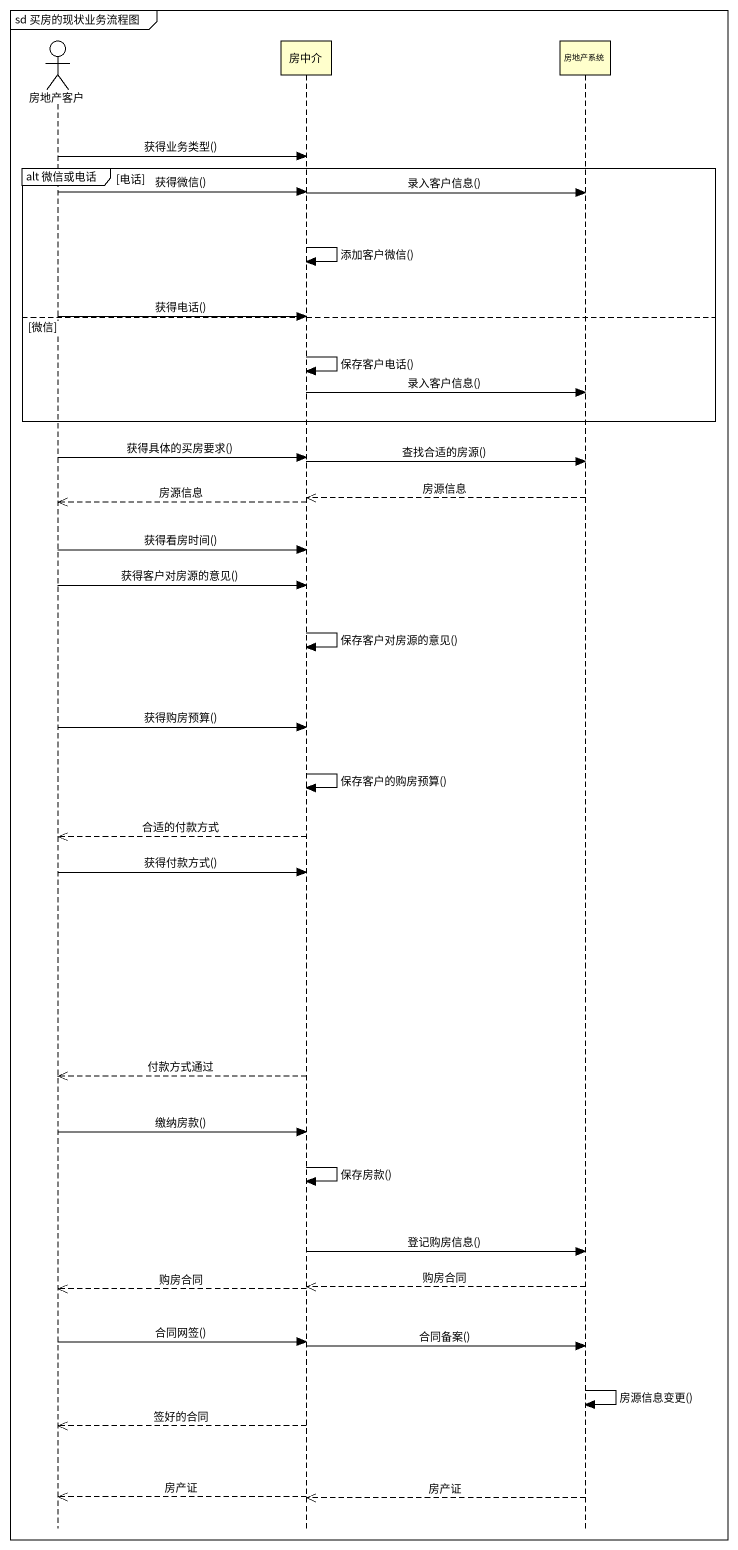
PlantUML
@startuml
mainframe sd 买房的现状业务流程图
hide footbox
actor 房地产客户
participant 房中介
participant 房地产系统

房地产客户 -> 房中介 : 获得业务类型()
group alt 微信或电话 [电话]
  房地产客户 -> 房中介 : 获得微信()
  房中介 -> 房地产系统 : 录入客户信息()
  房中介 -> 房中介 : 添加客户微信()
  房地产客户 -> 房中介 : 获得电话()
else 微信
  房中介 -> 房中介 : 保存客户电话()
  房中介 -> 房地产系统 : 录入客户信息()
end
房地产客户 -> 房中介 : 获得具体的买房要求()
房中介 -> 房地产系统 : 查找合适的房源()
房地产系统 -->> 房中介 : 房源信息
房中介 -->> 房地产客户 : 房源信息
房地产客户 -> 房中介 : 获得看房时间()
房地产客户 -> 房中介 : 获得客户对房源的意见()
房中介 -> 房中介 : 保存客户对房源的意见()
房地产客户 -> 房中介 : 获得购房预算()
房中介 -> 房中介 : 保存客户的购房预算()
房中介 -->> 房地产客户 : 合适的付款方式
房地产客户 -> 房中介 : 获得付款方式()
房中介 -->> 房地产客户 : 付款方式通过
房地产客户 -> 房中介 : 缴纳房款()
房中介 -> 房中介 : 保存房款()
房中介 -> 房地产系统 : 登记购房信息()
房地产系统 -->> 房中介 : 购房合同
房中介 -->> 房地产客户 : 购房合同
房地产客户 -> 房中介 : 合同网签()
房中介 -> 房地产系统 : 合同备案()
房地产系统 -> 房地产系统 : 房源信息变更()
房中介 -->> 房地产客户 : 签好的合同
房中介 -->> 房地产客户 : 房产证
房地产系统 -->> 房中介 : 房产证
@enduml
